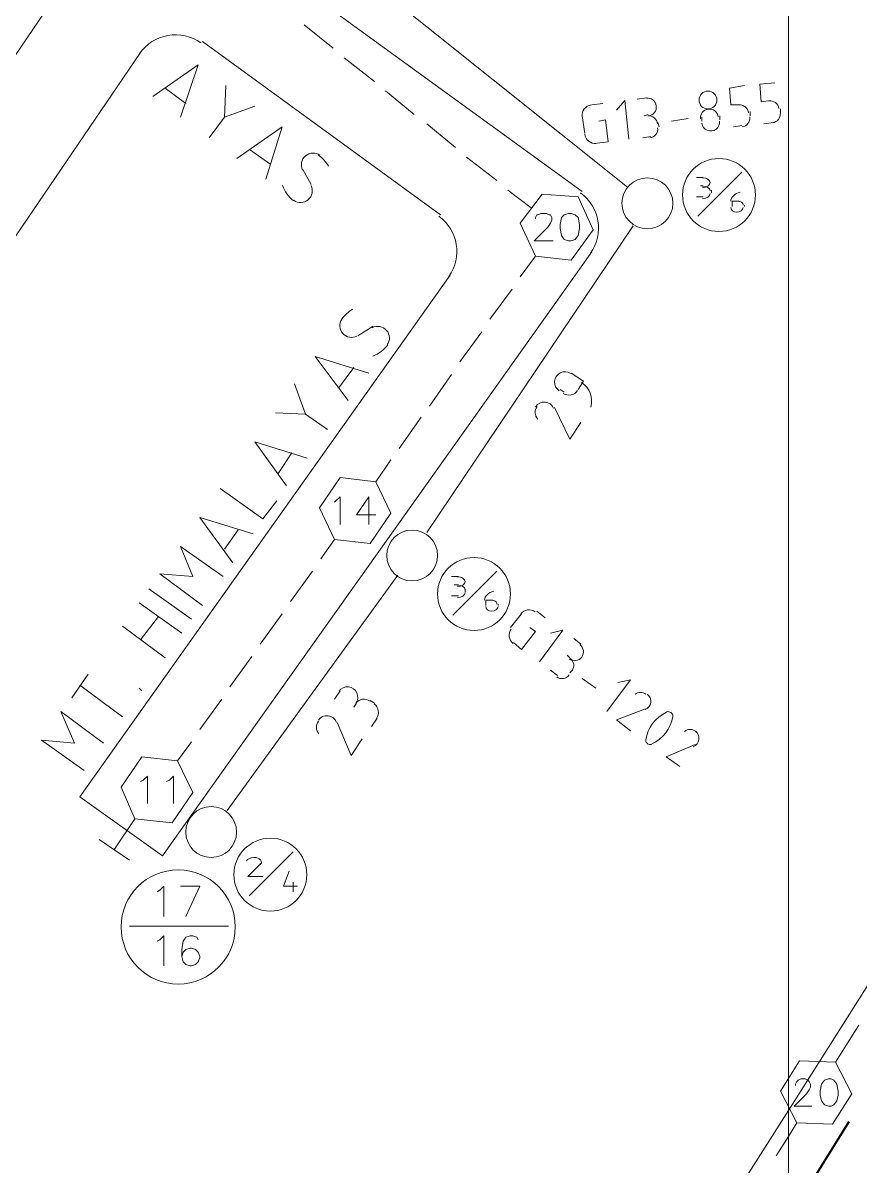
# Model space of a CAD drawing. Header units: millimetres. Extents: x 0.6 to 28.7, y 3.6 to 37.8.
# Drawn here: x 16.626 to 19.163, y 25.224 to 28.689 of the extents above; entities that cross this region are included whole.
import ezdxf

# ---------------------------------------------------------------- set-up
doc = ezdxf.new("R2010")
doc.units = ezdxf.units.MM
for name, color, linetype in [('PDF_0', 7, 'Continuous'), ('PDF_Passives-TapOffs', 7, 'Continuous'), ('PDF_RDFIN01', 4, 'Continuous'), ('PDF_RDTEXT01', 5, 'Continuous'), ('PDF_Symbols-EndOfLine', 7, 'Continuous'), ('PDF_Symbols-SelfTerminating', 7, 'Continuous')]:
    doc.layers.add(name, color=color, linetype=linetype)
for name, color, linetype, true_color in [('PDF_Cable-565', 23, 'Continuous', 0xdd8a6e), ('PDF_Cable-840', 151, 'Continuous', 0x7fbfff), ('PDF_STHC01', 8, 'Continuous', 0x808080), ('PDF_STLINE01', 8, 'Continuous', 0x808080), ('PDF_STPNUM01', 8, 'Continuous', 0x808080), ('PDF_STSYM01', 8, 'Continuous', 0x808080), ('PDF_STTEXT01', 8, 'Continuous', 0x808080)]:
    doc.layers.add(name, color=color, linetype=linetype, true_color=true_color)

msp = doc.modelspace()

# ---------------------------------------------------------------- linework, layer by layer
at = {"layer": 'PDF_0', "lineweight": 9}
msp.add_lwpolyline([(18.9461, 32.953), (18.9461, 11.7953), (18.9461, 32.953), (18.9461, 11.7953), (18.9461, 32.953), (18.9461, 11.7953)], close=True, dxfattribs=at)
at = {"layer": 'PDF_Cable-565', "lineweight": 13}
for points in [[(17.4783, 28.6831), (17.5659, 28.6122)], [(17.5992, 28.583), (17.691, 28.5121)], [(17.7243, 28.4829), (17.8119, 28.4121)], [(17.8494, 28.3829), (17.937, 28.312)], [(17.9704, 28.2828), (18.0621, 28.2119)], [(18.0955, 28.1827), (18.1663, 28.1285)], [(18.133, 27.92), (18.1788, 27.9826)], [(18.0412, 27.7908), (18.108, 27.8825)], [(17.9495, 27.6615), (18.0162, 27.7532)], [(17.8578, 27.5281), (17.9245, 27.624)], [(17.766, 27.3988), (17.8328, 27.4947)], [(17.6951, 27.2987), (17.741, 27.3654)], [(17.5284, 27.0652), (17.5701, 27.1236)], [(17.4366, 26.9359), (17.5033, 27.0277)], [(17.3449, 26.8067), (17.4116, 26.8984)], [(17.2531, 26.6774), (17.3199, 26.7691)], [(17.1614, 26.5481), (17.2281, 26.6399)], [(17.0947, 26.4522), (17.1364, 26.5106)], [(19.0879, 25.539), (19.1588, 25.6516)], [(18.9086, 25.2555), (18.9461, 25.3139), (18.9711, 25.3556)]]:
    msp.add_lwpolyline(points, dxfattribs=at)
at = {"layer": 'PDF_Cable-840', "lineweight": 40}
msp.add_lwpolyline([(18.7293, 24.7259), (18.9461, 25.0637), (19.1296, 25.3597)], dxfattribs=at)
at = {"layer": 'PDF_Passives-TapOffs', "lineweight": 9}
for points in [[(18.3081, 28.1619), (18.1997, 28.1702), (18.133, 28.0826), (18.1788, 27.9826), (18.2873, 27.9701), (18.354, 28.0618)], [(18.2789, 28.1118), (18.2664, 28.1077), (18.2581, 28.0993), (18.2539, 28.0785), (18.2539, 28.066), (18.2581, 28.0451), (18.2664, 28.0326), (18.2789, 28.0284), (18.2873, 28.0284), (18.2998, 28.0326), (18.3081, 28.0451), (18.3123, 28.066), (18.3123, 28.0785), (18.3081, 28.0993), (18.2998, 28.1077), (18.2873, 28.1118)], [(17.6951, 27.2987), (17.5867, 27.3112), (17.5242, 27.2195), (17.5701, 27.1236), (17.6785, 27.1111), (17.741, 27.2028)], [(17.0947, 26.4522), (16.9863, 26.4647), (16.9237, 26.373), (16.9654, 26.2771), (17.078, 26.2646), (17.1406, 26.3563)], [(19.0879, 25.539), (18.9795, 25.5432), (18.9211, 25.4515), (18.9711, 25.3556), (19.0795, 25.3514), (19.1379, 25.4431)], [(19.067, 25.489), (19.0545, 25.4848), (19.0462, 25.4723), (19.042, 25.4515), (19.042, 25.439), (19.0462, 25.4223), (19.0545, 25.4098), (19.067, 25.4056), (19.0754, 25.4056), (19.0837, 25.4098), (19.092, 25.4223), (19.0962, 25.439), (19.0962, 25.4515), (19.092, 25.4723), (19.0837, 25.4848), (19.0754, 25.489)]]:
    msp.add_lwpolyline(points, close=True, dxfattribs=at)
for points in [[(18.1997, 28.1702), (18.1997, 28.1702)], [(18.1788, 28.0952), (18.1788, 28.0993), (18.183, 28.1077), (18.1872, 28.1077), (18.1955, 28.1118), (18.2122, 28.1118), (18.2205, 28.1077), (18.2247, 28.1077), (18.2289, 28.0993), (18.2289, 28.091), (18.2247, 28.0826), (18.2164, 28.0701), (18.1747, 28.0284), (18.2331, 28.0284)], [(18.133, 28.0826), (18.133, 28.0826)], [(18.354, 28.0618), (18.354, 28.0618)], [(18.1788, 27.9826), (18.1788, 27.9826)], [(18.2873, 27.9701), (18.2873, 27.9701)], [(17.5867, 27.3112), (17.5867, 27.3112)], [(17.5701, 27.2362), (17.5742, 27.2403), (17.5867, 27.2528), (17.5867, 27.1694)], [(17.6743, 27.1694), (17.6743, 27.2528), (17.6368, 27.1986), (17.6951, 27.1986)], [(17.5242, 27.2195), (17.5242, 27.2195)], [(17.741, 27.2028), (17.741, 27.2028)], [(17.5701, 27.1236), (17.5701, 27.1236)], [(17.6785, 27.1111), (17.6785, 27.1111)], [(16.9863, 26.4647), (16.9863, 26.4647)], [(16.9821, 26.3897), (16.9904, 26.3939), (17.003, 26.4064), (17.003, 26.323)], [(17.0613, 26.3897), (17.0697, 26.3939), (17.0822, 26.4064), (17.0822, 26.323)], [(16.9237, 26.373), (16.9237, 26.373)], [(17.1406, 26.3563), (17.1406, 26.3563)], [(16.9654, 26.2771), (16.9654, 26.2771)], [(17.078, 26.2646), (17.078, 26.2646)], [(18.9795, 25.5432), (18.9795, 25.5432)], [(18.9669, 25.4682), (18.9669, 25.4723), (18.9711, 25.4807), (18.9753, 25.4848), (18.9836, 25.489), (18.9961, 25.489), (19.0045, 25.4848), (19.0086, 25.4807), (19.0128, 25.4723), (19.0128, 25.464), (19.0086, 25.4556), (19.0003, 25.4431), (18.9628, 25.4056), (19.017, 25.4056)], [(18.9211, 25.4515), (18.9211, 25.4515)], [(19.1379, 25.4431), (19.1379, 25.4431)], [(18.9711, 25.3556), (18.9711, 25.3556)], [(19.0795, 25.3514), (19.0795, 25.3514)]]:
    msp.add_lwpolyline(points, dxfattribs=at)
at = {"layer": 'PDF_RDFIN01', "lineweight": 0}
for points in [[(17.3157, 28.9083), (18.3206, 28.1785)], [(13.8839, 24.9011), (14.7429, 25.856), (16.7778, 28.8499)], [(17.1697, 28.6331), (17.8911, 28.1077)], [(14.2675, 24.8635), (14.9848, 25.6641), (16.9821, 28.5997)], [(17.9203, 27.9242), (16.7986, 26.3438), (17.0488, 26.1645), (18.3498, 27.9951)], [(17.2907, 22.7911), (18.9461, 25.3931), (20.147, 27.2904)]]:
    msp.add_lwpolyline(points, dxfattribs=at)
for centre, start, end in [((17.088, 28.5221), 54.0528, 145.7886), ((18.2389, 28.0676), 324.624, 54.0527), ((17.8094, 27.9967), 324.624, 54.0527)]:
    msp.add_arc(centre, 0.1313, start, end, dxfattribs=at)
at = {"layer": 'PDF_RDTEXT01', "lineweight": 13}
for points in [[(17.0196, 28.4663), (17.1572, 28.5622), (17.103, 28.4037)], [(17.1197, 28.4454), (17.0572, 28.4913)], [(17.2406, 28.4996), (17.2365, 28.4037), (17.3282, 28.4371)], [(17.2365, 28.4037), (17.1906, 28.3412)], [(17.274, 28.2786), (17.4116, 28.3745), (17.3616, 28.2161)], [(17.3741, 28.2619), (17.3157, 28.3036)], [(17.4741, 28.2453), (17.4992, 28.1994)], [(17.6409, 27.7407), (17.6868, 27.7699)], [(17.6118, 27.5447), (17.5117, 27.6782), (17.6743, 27.6281)], [(17.6284, 27.6448), (17.5826, 27.5823)], [(17.3908, 27.5072), (17.4825, 27.503), (17.4491, 27.5948)], [(17.4825, 27.503), (17.5492, 27.4572)], [(17.4241, 27.2862), (17.3282, 27.4196), (17.4867, 27.3696)], [(17.4408, 27.3863), (17.3991, 27.3237)], [(17.224, 27.2779), (17.3532, 27.1861), (17.3949, 27.2403)], [(17.2615, 27.0527), (17.1614, 27.1903), (17.324, 27.1403)], [(17.2782, 27.1528), (17.2365, 27.0944)], [(17.1697, 26.9234), (17.0405, 27.0193), (17.1406, 27.011), (17.103, 27.1027), (17.2323, 27.011)], [(17.1364, 26.8817), (17.0071, 26.9735)], [(16.9779, 26.9318), (17.1072, 26.84)], [(16.9821, 26.8192), (17.0363, 26.8901)], [(17.0572, 26.765), (16.9279, 26.8609)], [(16.7736, 26.644), (16.8237, 26.7149)], [(16.9279, 26.5857), (16.7986, 26.6816)], [(16.9863, 26.6649), (16.9779, 26.6732)], [(16.8111, 26.423), (16.6819, 26.5148), (16.782, 26.5064), (16.7403, 26.6024), (16.8695, 26.5064)]]:
    msp.add_lwpolyline(points, dxfattribs=at)
msp.add_lwpolyline([(17.6248, 27.8218, 0.094476), (17.5923, 27.7914, 0.787413), (17.6381, 27.7401)], format="xyb", dxfattribs=at)
for centre, radius, start, end in [((17.505, 28.2594), 0.0354, 54.1484, 207.0178), ((17.4508, 28.1927), 0.1188, 31.8023, 53.3904), ((17.5091, 28.2302), 0.1022, 199.3383, 231.6051), ((17.4674, 28.1802), 0.0354, 234.1484, 27.0178), ((17.701, 27.734), 0.0354, 324.7167, 117.5861), ((17.6509, 27.7757), 0.1022, 289.9066, 322.1734)]:
    msp.add_arc(centre, radius, start, end, dxfattribs=at)
at = {"layer": 'PDF_STHC01', "lineweight": 0}
for points in [[(18.6667, 28.2202), (18.6876, 28.2202)], [(18.6709, 28.1035), (18.8043, 28.2369)], [(18.6876, 28.1952), (18.6792, 28.1952)], [(18.7126, 28.1827), (18.7126, 28.1744)], [(18.6876, 28.1619), (18.6667, 28.1619)], [(18.7918, 28.1494), (18.7751, 28.1494), (18.7751, 28.1327)], [(18.8127, 28.1327), (18.8127, 28.1368)], [(17.9245, 27.011), (17.9453, 27.011)], [(17.9287, 26.8942), (18.0621, 27.0277)], [(17.9453, 26.986), (17.9328, 26.986)], [(17.9662, 26.9735), (17.9662, 26.9651)], [(17.9453, 26.9526), (17.9245, 26.9526)], [(18.0496, 26.9401), (18.0287, 26.9401), (18.0287, 26.9234)], [(18.0663, 26.9234), (18.0663, 26.9276)], [(17.3115, 26.0436), (17.445, 26.177)], [(17.3491, 26.1437), (17.3074, 26.102), (17.3532, 26.102)], [(17.4324, 26.1187), (17.4158, 26.0728), (17.4575, 26.0728)], [(17.445, 26.0853), (17.445, 26.0561)]]:
    msp.add_lwpolyline(points, dxfattribs=at)
for centre in [(18.7351, 28.1677), (17.9929, 26.9584), (17.3757, 26.1077)]:
    msp.add_circle(centre, 0.1105, dxfattribs=at)
for points in [[(18.708, 28.2052), (18.708, 28.2132), (18.6977, 28.2198), (18.6851, 28.2198)], [(18.6851, 28.1906), (18.6977, 28.1906), (18.708, 28.1971), (18.708, 28.2052)], [(18.708, 28.1802), (18.708, 28.1882), (18.6977, 28.1948), (18.6851, 28.1948)], [(18.6851, 28.1572), (18.6977, 28.1572), (18.708, 28.1638), (18.708, 28.1718)], [(18.7995, 28.1762), (18.7831, 28.172), (18.7717, 28.1612), (18.7706, 28.1487)], [(18.8038, 28.1458), (18.8006, 28.1481), (18.796, 28.1492), (18.7915, 28.1488)], [(18.808, 28.1371), (18.8086, 28.1403), (18.807, 28.1435), (18.8038, 28.1458)], [(18.7706, 28.1301), (18.7706, 28.1221), (18.779, 28.1155), (18.7893, 28.1155)], [(18.7893, 28.1155), (18.7997, 28.1155), (18.8081, 28.1221), (18.8081, 28.1301)], [(17.9657, 26.9959), (17.9657, 27.0039), (17.9555, 27.0105), (17.9428, 27.0105)], [(17.9428, 26.9813), (17.9555, 26.9813), (17.9657, 26.9878), (17.9657, 26.9959)], [(17.9657, 26.9709), (17.9657, 26.9789), (17.9555, 26.9855), (17.9428, 26.9855)], [(17.9428, 26.9479), (17.9555, 26.9479), (17.9657, 26.9545), (17.9657, 26.9625)], [(18.0531, 26.9669), (18.0366, 26.9627), (18.0253, 26.9519), (18.0242, 26.9394)], [(18.0574, 26.9365), (18.0542, 26.9388), (18.0496, 26.9399), (18.0451, 26.9395)], [(18.0615, 26.9278), (18.0621, 26.931), (18.0606, 26.9342), (18.0574, 26.9365)], [(18.0283, 26.9208), (18.0283, 26.9128), (18.0367, 26.9062), (18.0471, 26.9062)], [(18.0471, 26.9062), (18.0574, 26.9062), (18.0658, 26.9128), (18.0658, 26.9208)], [(17.3259, 26.1598), (17.3155, 26.1599), (17.3064, 26.1555), (17.3036, 26.1492)], [(17.3457, 26.1523), (17.3416, 26.157), (17.3339, 26.1598), (17.3256, 26.1598)], [(17.3451, 26.1375), (17.3495, 26.142), (17.3498, 26.1477), (17.3457, 26.1523)]]:
    msp.add_open_spline(points, degree=3, dxfattribs=at)
at = {"layer": 'PDF_STLINE01', "lineweight": 0}
for points in [[(17.0405, 29.3253), (18.4582, 28.1911)], [(18.4749, 28.0743), (17.8494, 27.1444)], [(17.7619, 27.0152), (17.2448, 26.3021)]]:
    msp.add_lwpolyline(points, dxfattribs=at)
at = {"layer": 'PDF_STPNUM01', "lineweight": 0}
for points in [[(18.8002, 28.4412), (18.771, 28.4412), (18.7668, 28.4913), (18.8127, 28.4996)], [(18.8919, 28.4538), (18.8627, 28.4496), (18.8585, 28.5038), (18.9044, 28.508)], [(18.4624, 28.337), (18.4499, 28.4538), (18.4249, 28.4246)], [(18.4874, 28.4579), (18.5166, 28.4621)], [(18.3498, 28.4412), (18.3832, 28.4454)], [(18.8293, 28.4079), (18.8293, 28.4204)], [(18.329, 28.3537), (18.3206, 28.4079)], [(18.3707, 28.3912), (18.3915, 28.3954), (18.3998, 28.3287), (18.3665, 28.3245)], [(18.5208, 28.4121), (18.5083, 28.4079)], [(18.55, 28.387), (18.5541, 28.3745)], [(18.5917, 28.3912), (18.6417, 28.3995)], [(18.6834, 28.3912), (18.6834, 28.4037)], [(18.7376, 28.4079), (18.7376, 28.3954)], [(18.871, 28.3829), (18.9002, 28.387)], [(18.5291, 28.3453), (18.5041, 28.3412)], [(18.7793, 28.3745), (18.8043, 28.3787)], [(18.1038, 26.8567), (18.1371, 26.8984)], [(18.183, 26.9067), (18.208, 26.8859)], [(18.1622, 26.8567), (18.1788, 26.8442), (18.1371, 26.79), (18.1121, 26.8108)], [(18.1914, 26.7525), (18.2622, 26.8484), (18.2247, 26.84)], [(18.2956, 26.8234), (18.3165, 26.8067)], [(18.2831, 26.765), (18.2748, 26.7733)], [(18.2456, 26.7108), (18.2247, 26.7274)], [(18.2914, 26.7274), (18.2831, 26.7191)], [(18.3206, 26.7024), (18.3623, 26.6732)], [(18.3957, 26.6024), (18.4666, 26.6983), (18.429, 26.6899)], [(18.5124, 26.6107), (18.4249, 26.5773), (18.4666, 26.544)], [(18.6625, 26.5023), (18.575, 26.4647), (18.6167, 26.4356)]]:
    msp.add_lwpolyline(points, dxfattribs=at)
for points in [[(18.8968, 28.3868, 0.414213), (18.9211, 28.4162), (18.9211, 28.4287)], [(18.5757, 26.5998, 0.251965), (18.5132, 26.5158, 0.50396), (18.5308, 26.5024)], [(18.5317, 26.5038, 0.251965), (18.5954, 26.5872, 0.50396), (18.5766, 26.6012)], [(18.6574, 26.4953, 0.59055), (18.6639, 26.5421, 0.338564), (18.631, 26.542)]]:
    msp.add_lwpolyline(points, format="xyb", dxfattribs=at)
msp.add_circle((18.7018, 28.4554), 0.0271, dxfattribs=at)
for centre, radius, start, end in [((18.5183, 28.4345), 0.0271, 276.7771, 96.7771), ((18.8894, 28.4262), 0.0271, 6.7771, 96.7771), ((18.3515, 28.4095), 0.0313, 96.777, 186.7771), ((18.7059, 28.4012), 0.0271, 6.7771, 186.7771), ((18.7977, 28.4137), 0.0271, 6.7771, 96.7771), ((18.5224, 28.3803), 0.0271, 6.7771, 96.7771), ((18.7101, 28.3887), 0.0271, 186.7771, 6.7771), ((18.8018, 28.4012), 0.0271, 276.7771, 6.7771), ((18.3598, 28.3553), 0.0313, 186.777, 276.7771), ((18.5224, 28.3678), 0.0271, 276.7771, 6.7771), ((18.1597, 26.8791), 0.0313, 53.3282, 143.3283), ((18.1305, 26.8333), 0.0313, 143.3282, 233.3283), ((18.2973, 26.7832), 0.0271, 233.3283, 53.3283), ((18.2681, 26.7415), 0.0271, 323.3283, 53.3283), ((18.2597, 26.729), 0.0271, 233.3283, 323.3283), ((18.4974, 26.6331), 0.0271, 52.7899, 127.6068), ((18.5016, 26.6331), 0.0271, 291.336, 53.592)]:
    msp.add_arc(centre, radius, start, end, dxfattribs=at)
at = {"layer": 'PDF_STSYM01', "lineweight": 0}
for centre in [(18.5183, 28.1426), (17.8052, 27.0751), (17.1964, 26.2369)]:
    msp.add_circle(centre, 0.0771, dxfattribs=at)
at = {"layer": 'PDF_STTEXT01', "lineweight": 0}
for points in [[(18.3081, 27.5781), (18.3248, 27.6031), (18.2873, 27.6281)], [(18.2539, 27.5781), (18.2664, 27.5698)], [(18.2372, 27.5239), (18.2831, 27.428), (18.3165, 27.478)], [(17.5701, 26.6399), (17.5867, 26.6649)], [(17.6368, 26.6274), (17.6284, 26.6149)], [(17.6785, 26.6357), (17.691, 26.6274)], [(17.6993, 26.5815), (17.6826, 26.5565)], [(17.5784, 26.569), (17.6201, 26.4689), (17.6534, 26.519)]]:
    msp.add_lwpolyline(points, dxfattribs=at)
msp.add_lwpolyline([(17.6776, 26.6334, 0.414214), (17.6346, 26.6273, 1.000001), (17.5839, 26.6639)], format="xyb", dxfattribs=at)
for centre, radius, start, end in [((18.2681, 27.6005), 0.0313, 56.2614, 236.2615), ((18.2806, 27.5422), 0.0688, 345.2623, 56.2614), ((18.2806, 27.5922), 0.0313, 236.2614, 326.2615), ((18.2097, 27.5088), 0.0313, 145.7232, 220.54), ((18.2055, 27.5088), 0.0313, 24.2692, 146.5251), ((17.6718, 26.5997), 0.0313, 324.1472, 54.1473), ((17.5467, 26.558), 0.0313, 22.155, 144.4109), ((17.5467, 26.5539), 0.0313, 143.609, 218.4258)]:
    msp.add_arc(centre, radius, start, end, dxfattribs=at)
at = {"layer": 'PDF_Symbols-EndOfLine', "lineweight": 9}
for points in [[(17.0321, 26.0561), (17.0405, 26.0603), (17.053, 26.0728), (17.053, 25.981)], [(17.1197, 25.981), (17.1614, 26.0728), (17.103, 26.0728)], [(17.0321, 25.906), (17.0405, 25.9102), (17.053, 25.9227), (17.053, 25.8309)], [(17.1572, 25.9102), (17.1531, 25.9185), (17.1406, 25.9227), (17.1322, 25.9227), (17.1197, 25.9185), (17.1114, 25.906), (17.1072, 25.881), (17.1072, 25.8601), (17.1114, 25.8434), (17.1197, 25.8351), (17.1322, 25.8309), (17.1364, 25.8309), (17.1489, 25.8351), (17.1572, 25.8434), (17.1614, 25.856), (17.1614, 25.8601), (17.1572, 25.8726), (17.1489, 25.881), (17.1364, 25.8851), (17.1322, 25.8851), (17.1197, 25.881), (17.1114, 25.8726), (17.1072, 25.8601)]]:
    msp.add_lwpolyline(points, dxfattribs=at)
at = {"layer": 'PDF_Symbols-EndOfLine', "color": 15, "lineweight": 0, "true_color": 0x954a4a}
msp.add_lwpolyline([(16.9487, 25.9519), (17.249, 25.9519)], dxfattribs=at)
msp.add_circle((17.0963, 25.9492), 0.173, dxfattribs=at)
at = {"layer": 'PDF_Symbols-SelfTerminating', "lineweight": 9}
for points in [[(16.9654, 26.2771), (16.9029, 26.1854)], [(16.857, 26.2146), (16.9487, 26.152)]]:
    msp.add_lwpolyline(points, dxfattribs=at)

doc.saveas('drawing.dxf')
